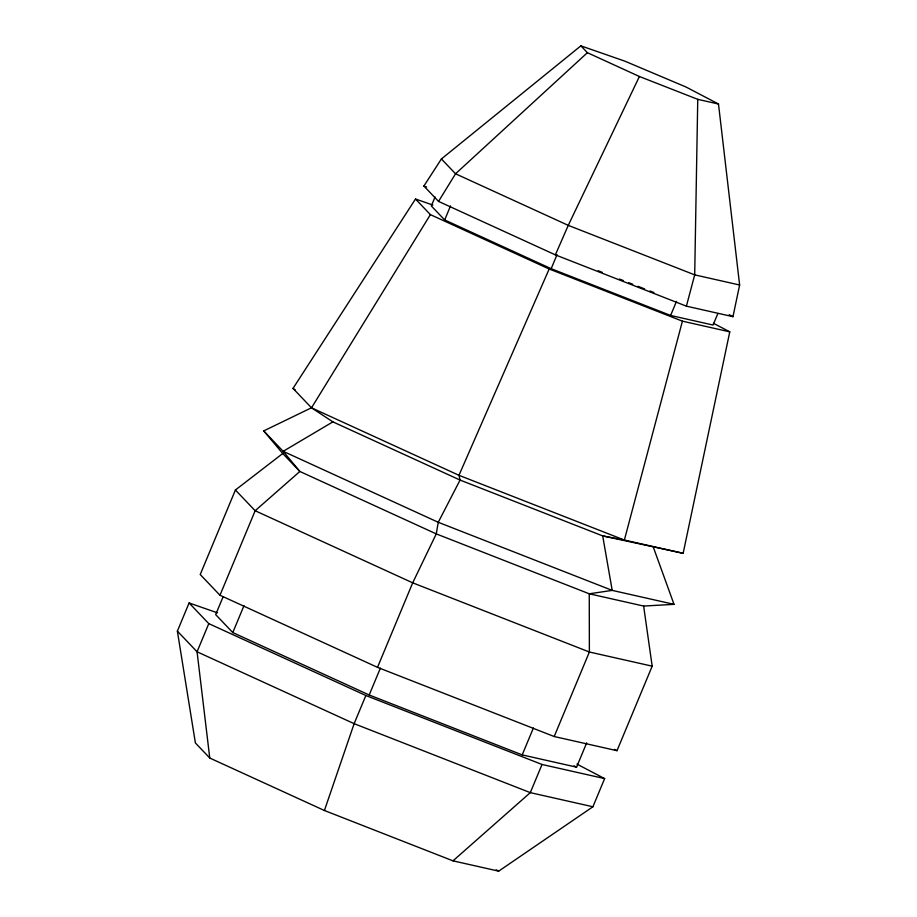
<?xml version="1.0" encoding="UTF-8"?>
<svg xmlns="http://www.w3.org/2000/svg" width="917" height="917" viewBox="0 0 917 917"><rect width="100%" height="100%" fill="white"/><g stroke="black" fill="none" stroke-linecap="round" stroke-linejoin="round"><path stroke-width="1.38" d="M580.874 45.85L587.396 52.693L639.413 76.501L697.757 99.345L694.696 274.859L686.397 306.163L732.97 316.674L739.629 285.004L718.492 104.022L686.008 87.012L624.752 61.118L580.874 45.85L441.409 158.95L423.895 186.036L438.544 201.408L555.37 254.869L686.397 306.163M432.87 205.053L415.504 199.012L293.016 388.407L311.505 407.813L332.894 421.866L460.059 480.061L602.698 535.906L683.154 553.306L729.772 331.839L713.426 323.288M415.504 199.012L430.394 214.635L549.18 269.002L682.42 321.168L624.374 540.056L602.698 535.906L612.201 590.388L674.018 604.337L653.385 547.334M324.412 810.502L354.134 723.673L365.86 695.51L208.789 623.629L189.097 602.962L177.371 631.125L195.39 742.953L209.764 758.038L324.412 810.502L452.987 860.845L498.688 871.15L592.909 806.765L604.635 778.602L576.965 764.113M282.745 453.514L235.405 490.01L200.227 574.523L219.977 595.248L377.506 667.347L554.2 736.523L617.003 750.679L652.182 666.166L643.631 606.057L589.253 593.792L436.263 533.889L299.848 471.464L282.745 453.514L263.729 430.91L311.872 407.584M219.977 595.248L255.155 510.735L299.848 471.464L283.181 451.324L263.729 430.91M208.789 623.629L197.063 651.792L209.764 758.038M223.14 596.692L215.678 614.619L232.78 632.57L369.196 694.994L522.197 754.897L576.575 767.162L586.697 742.827M232.78 632.57L243.979 605.678M435.048 196.983L431.322 205.947L444.676 219.965L551.174 268.704L670.614 315.459L713.071 325.042L717.862 313.511M444.676 219.965L450.534 205.878M377.506 667.347L412.696 582.834L436.263 533.889L438.257 522.289L460.059 480.061L458.97 475.304L549.18 269.002M369.196 694.994L380.395 668.103M551.174 268.704L557.032 254.617M670.614 315.459L676.482 301.372M522.197 754.897L533.385 728.006M604.635 778.602L542.027 764.48L530.301 792.643L452.987 860.845M554.2 736.523L589.379 652.01L589.253 593.792L612.201 590.388L438.257 522.289L283.181 451.324L332.894 421.866M555.37 254.869L568.265 225.364L639.413 76.501M430.394 214.635L311.505 407.813L458.97 475.304L624.374 540.056L683.154 553.306M438.544 201.408L455.543 173.783L587.396 52.693M643.631 606.057L674.018 604.337M697.757 99.345L718.492 104.022M739.629 285.004L694.696 274.859L568.265 225.364L455.543 173.783L441.409 158.95M682.42 321.168L729.772 331.839M652.182 666.166L589.379 652.01L412.696 582.834L255.155 510.735L235.405 490.01M592.909 806.765L530.301 792.643L354.134 723.673L197.063 651.792L177.371 631.125M423.895 186.036L426.588 186.976M189.097 602.962L217.489 612.843M598.171 270.721L602.16 272.28M619.411 279.032L623.388 280.591M628.707 282.677L632.684 284.236M637.991 286.31L644.628 288.912M649.935 290.987L653.913 292.546M365.86 695.51L542.027 764.48M729.187 314.691L732.97 316.674M614.47 749.361L617.003 750.679M574.065 765.844L576.575 767.162M496.166 869.832L498.688 871.15M293.016 388.407L295.297 390"/></g></svg>
